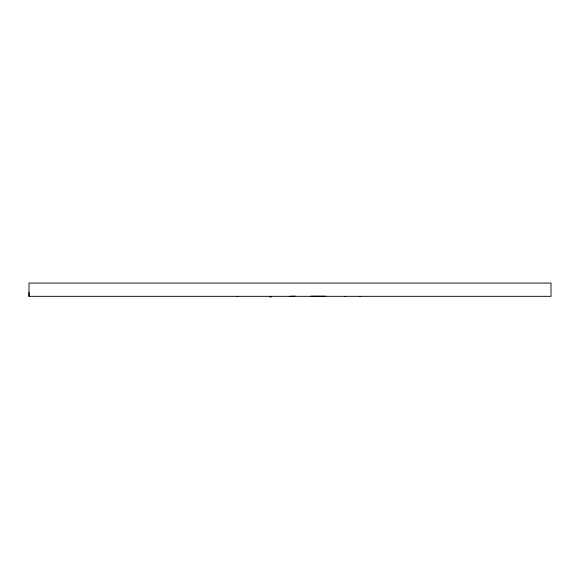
<?xml version="1.0" encoding="UTF-8"?>
<svg xmlns="http://www.w3.org/2000/svg" width="580" height="580" viewBox="0 0 580 580"><rect width="100%" height="100%" fill="white"/><g stroke="black" fill="none" stroke-linecap="round" stroke-linejoin="round"><path stroke-width="0.87" d="M29 296.337L29 283.062L551 283.062L551 296.329L29 296.337L29 292.392M289.724 296.329L294.901 296.083M311.047 296.17L325.438 296.17M237.169 296.337L237.873 296.329M344.6 296.329L344.977 296.329M359.825 296.329L360.658 296.329M269.555 296.938L271.52 296.938"/></g></svg>
